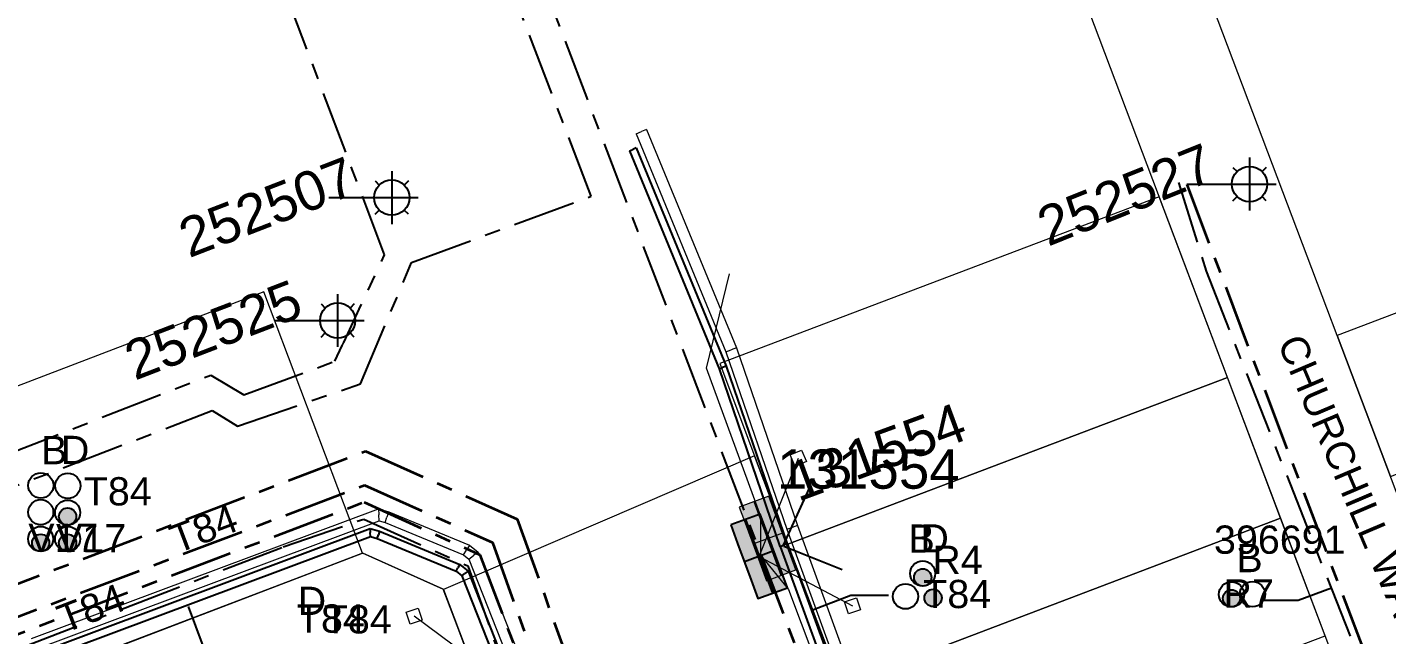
# Model space of a CAD drawing. Header units: metres. Extents: x 0 to 310918, y 0 to 6270107.
# Drawn here: x 310464.8 to 310551.4, y 6269861.2 to 6269900 of the extents above; entities that cross this region are included whole.
import ezdxf
from ezdxf.enums import TextEntityAlignment as Align

# ---------------------------------------------------------------- set-up
doc = ezdxf.new("R2010")
doc.units = ezdxf.units.M
doc.linetypes.add('Cable Exist UG', pattern=[7, 4, -1, 1, -1])
doc.linetypes.add('PHANTOMX2', pattern=[6.6, 3, -0.75, 0.2, -0.75, 0.2, -0.75, 0.2, -0.75])
doc.layers.get('0').update_dxf_attribs({"color": 6})
for name, color, linetype, lineweight in [('_User Miscellaneous1', 30, 'Continuous', 13), ('_User_HV_Exist', 1, 'Continuous', 35), ('_User_LV_Exist', 5, 'Continuous', 35), ('Cadastre Buildings_SP_EXT', 78, 'Continuous', 15), ('Cadastre Developer_SP_EXT', 98, 'Continuous', 15), ('Cadastre Developer_SP_NEW', 92, 'Continuous', 15), ('Cadastre Land Parcels_SP_EXT', 118, 'Continuous', 15), ('Cadastre Roads_SP_EXT', 218, 'Continuous', 15), ('Mains_HV_EXT', 13, 'Continuous', 25), ('Mains_LV_EXT', 163, 'Continuous', 25), ('Mains_LV_SL_EXT', 135, 'Continuous', 25), ('Services_SP_EXT', 42, 'PHANTOMX2', 20)]:
    doc.layers.add(name, color=color, linetype=linetype, lineweight=lineweight)
doc.layers.add('_User Miscellaneous12', color=252, linetype='Continuous', lineweight=13, plot=False, transparency=0.75)
for name, color, linetype in [('Duct_SP_EXT', 30, 'Continuous'), ('SupportsUG_SP_LV_EXT', 7, 'Continuous'), ('Trench_SP_EXT', 7, 'Continuous')]:
    doc.layers.add(name, color=color, linetype=linetype)
doc.layers.add('Features_HIDE', color=1, linetype='Continuous', plot=False)
doc.styles.add('iecARIAL', font='arial.ttf', dxfattribs={"height": 2})
doc.styles.add('SL_LABEL', font='arial.ttf', dxfattribs={"height": 2})
doc.styles.get("Standard").update_dxf_attribs({"font": 'arial.ttf'})

# ---------------------------------------------------------------- blocks, each defined once
blk = doc.blocks.new('PILLAR_EXT')
blk.add_hatch(color=256).paths.add_polyline_path([(-2.5, 1), (-2.5, -1), (2.5, -1), (2.5, 1)])
for p, q in [((0, 1), (0, -1)), ((-2.5, 0), (2.5, 0))]:
    blk.add_line(p, q)
at = {"ltscale": 10}
blk.add_line((2.5, 0), (-2.5, 0), dxfattribs=at)
blk.add_lwpolyline([(-2.5, -1), (-1.25, -1), (1.25, -1), (2.5, -1), (2.5, 1), (-2.5, 1)], close=True)
at = {"width": 0.9, "flags": 8}
blk.add_attdef('ASSET_NUM', text='', height=2, rotation=90, dxfattribs=at).set_placement((-2, 4), align=Align.MIDDLE_LEFT)
for tag, p, flags in [('OWNED_BY', (0, -0.2), 9), ('STATE', (0, -0.4), 9), ('SUPPORT_TYPE', (0, -0.6), 9), ('USAGE', (0, -0.8), 9), ('LEGEND', (0, -1), 9), ('STREETNAME', (0, -1.8), 9), ('LOCATION', (0, -1.2), 9), ('NOTES', (0, -1.4), 9), ('PARENT', (0, -1.6), 9), ('SUBURB', (0, -2), 1)]:
    blk.add_attdef(tag, p, '', height=0.2, dxfattribs=dict(flags=flags))
blk = doc.blocks.new('DUCT_EXT')
blk.add_circle((0, 0.8), 0.8)
at = {"flags": 1}
blk.add_attdef('Z', (0, 0), '', height=0.2, dxfattribs=at)
at = {"flags": 9}
for tag, p in [('DUCT_CODE', (0, 0)), ('XSECT_TYPE', (0, -0.2)), ('STATE', (0, -0.6)), ('FB_REFERENCE', (0, -0.4)), ('NOTES', (0, -0.8))]:
    blk.add_attdef(tag, text='', height=0.2, dxfattribs=at).set_placement(p, align=Align.MIDDLE_LEFT)
blk = doc.blocks.new('SL_LANTERN_EXT')
at = {"flags": 9}
for tag, p in [('LRATECODE', (-7.4, 0)), ('LOUTREACHVOCAB', (-7.2, 0)), ('LOUTREACH', (-7, 0)), ('LANTNUMBER', (-6.6, 0)), ('LNEW', (-6.4, 0)), ('LMASTVOCAB', (-6.2, 0)), ('LMAST', (-6, 0)), ('LLAMPVOCAB', (-5.8, 0)), ('LLAMP', (-5.6, 0)), ('LEXIST', (-5.4, 0)), ('LCHARGE3PERCENT', (-5.2, 0)), ('LCHARGE3', (-5, 0)), ('LCHARGE2PERCENT', (-4.8, 0)), ('LCHARGE2', (-4.6, 0)), ('LCHARGE1PERCENT', (-4.4, 0)), ('LCHARGE1', (-4.2, 0)), ('LCATEGORY', (-4, 0)), ('LBRACKETVOCAB', (-3.8, 0)), ('LBRACKET', (-3.6, 0)), ('LKINGHEIGHT', (-3.4, 0)), ('CREPLACE', (-3.2, 0)), ('CREMOVE', (-3, 0)), ('CNUMBER', (-2.8, 0)), ('CNEW', (-2.6, 0)), ('CEXIST', (-2.4, 0)), ('USAGE', (-2.2, 0)), ('STATE', (-2, 0)), ('OWNED_BY', (-1.8, 0)), ('ORIENTATION', (-1.6, 0)), ('OPERATING_VOLTAGE', (-1.4, 0)), ('NO_PHASES', (-1.2, 0)), ('LANTERN_TYPE', (-1, 0)), ('LANTERN_PURPOSE', (-0.8, 0)), ('CONTROL_TYPE', (-0.6, 0)), ('CONSTRUCTED_VOLTAGE', (-0.4, 0))]:
    blk.add_attdef(tag, text='', height=0.001, rotation=270, dxfattribs=at).set_placement(p, align=Align.MIDDLE_LEFT)
at = {"style": 'SL_LABEL', "flags": 9}
blk.add_attdef('STREET_CODE', text='', height=0.001, rotation=270, dxfattribs=at).set_placement((0.001, 0), align=Align.MIDDLE_LEFT)
at = {"flags": 1}
blk.add_attdef('Z', (0, 0), '', height=0.001, rotation=270, dxfattribs=at)
at = {"width": 0.9}
blk.add_attdef('LNUMBER', text='', height=1, dxfattribs=at).set_placement((7, -1), align=Align.MIDDLE_LEFT)
at = {"flags": 9}
for tag, p in [('LREMOVE', (0, -7.6)), ('LREPLACE', (0, -7.8)), ('LTYPE', (0, -8)), ('LTYPEVOCAB', (0, -8.2)), ('LEGEND', (0, -8.4)), ('SUBURB', (0, -8.6)), ('STREETNAME', (0, -8.8)), ('LOCATION', (0, -9)), ('NOTES', (0, -9.2)), ('MAINTAINED_BY', (0, -9.863))]:
    blk.add_attdef(tag, text='', height=0.001, dxfattribs=at).set_placement(p, align=Align.MIDDLE_LEFT)
blk.add_attdef('OPERATED_BY', (0, -9.607), '', height=0.001, dxfattribs=at)
at = {"layer": 'Features_HIDE', "width": 0.9}
blk.add_attdef('ASSET_NUM', text='', height=1, dxfattribs=at).set_placement((7, 1), align=Align.MIDDLE_LEFT)
at = {"transparency": 33554651}
blk.add_wipeout([(5.688, 0), (5.061, -1.061), (4, -1.688), (2.939, -1.061), (2.313, 0), (2.939, 1.061), (4, 1.687), (5.061, 1.061)], dxfattribs=at)
for p, q in [((2.939, 1.061), (3.205, 0.795)), ((4, 1.687), (4, 0)), ((5.061, 1.061), (4.795, 0.795)), ((0, 0), (4, 0)), ((2.939, -1.061), (3.205, -0.795)), ((4, 0), (5.688, 0)), ((4, 0), (4, -1.688)), ((5.061, -1.061), (4.795, -0.795))]:
    blk.add_line(p, q)
blk.add_circle((4, 0), 1.125)
blk = doc.blocks.new('CCP_EXT')
at = {"flags": 9}
for tag, p in [('STATE', (0, -1.8)), ('USAGE', (0, -1.2)), ('LEGEND', (0, -1.4)), ('LIFE_SUPPORT', (0, -1.6)), ('NOTES', (0, -2))]:
    blk.add_attdef(tag, text='', height=0.2, dxfattribs=at).set_placement(p, align=Align.MIDDLE_LEFT)
at = {"transparency": 33554651}
blk.add_wipeout([(0, 0.566), (0.566, 0), (0, -0.566), (-0.566, 0)], dxfattribs=at)
blk.add_lwpolyline([(-0.566, 0), (0, 0.566), (0.566, 0), (0, -0.566), (-0.566, 0)])
at = {"flags": 1}
blk.add_attdef('Z', (0, 0), '', height=0.2, dxfattribs=at)
at = {"flags": 9}
for tag, p in [('CCP_TYPE', (0, 0)), ('OPERATING_VOLTAGE', (0, -0.6)), ('ORIENTATION', (0, -0.8)), ('CONSTRUCTED_VOLTAGE', (0, -0.2)), ('NO_PHASES', (0, -0.4)), ('OWNED_BY', (0, -1))]:
    blk.add_attdef(tag, text='', height=0.2, dxfattribs=at).set_placement(p, align=Align.MIDDLE_LEFT)
blk = doc.blocks.new('CABLE_LARGE_EXT')
h = blk.add_hatch(color=256)
edge = h.paths.add_edge_path()
edge.add_arc((0, 0.55), 0.55, 0, 360)
blk.add_circle((0, 0.55), 0.55)
at = {"flags": 1}
blk.add_attdef('Z', (0, 0), '', height=0.2, dxfattribs=at)
at = {"flags": 9}
for tag, p in [('COND_CODE', (0, 0)), ('XSECT_SIZE', (0, -0.6)), ('STATE', (0, -0.4)), ('FB_REFERENCE', (0, -0.2)), ('NOTES', (0, -0.8))]:
    blk.add_attdef(tag, text='', height=0.2, dxfattribs=at).set_placement(p, align=Align.MIDDLE_LEFT)

msp = doc.modelspace()

# ---------------------------------------------------------------- linework, layer by layer
at = {"layer": '_User Miscellaneous1'}
for p, q in [((310504.261, 6269893.444), (310503.928, 6269893.307)), ((310504.261, 6269893.444), (310509.987, 6269879.53)), ((310503.595, 6269893.17), (310503.928, 6269893.307)), ((310503.595, 6269893.17), (310509.313, 6269879.276)), ((310509.987, 6269879.53), (310509.65, 6269879.403)), ((310509.313, 6269879.276), (310509.65, 6269879.403)), ((310465.065, 6269861.006), (310487.174, 6269869.268)), ((310487.174, 6269869.268), (310487.827, 6269869.088)), ((310487.174, 6269869.268), (310487.19, 6269868.89)), ((310487.827, 6269869.088), (310487.71, 6269868.746)), ((310487.827, 6269869.088), (310492.967, 6269866.963)), ((310465.324, 6269860.334), (310487.207, 6269868.512)), ((310487.207, 6269868.512), (310487.19, 6269868.89)), ((310487.207, 6269868.512), (310487.593, 6269868.405)), ((310487.593, 6269868.405), (310487.71, 6269868.746)), ((310487.593, 6269868.405), (310492.598, 6269866.336)), ((310513.872, 6269868.216), (310513.534, 6269868.092)), ((310513.875, 6269868.209), (310513.534, 6269868.092)), ((310513.194, 6269867.975), (310513.534, 6269868.092)), ((310513.196, 6269867.968), (310513.534, 6269868.092)), ((310492.598, 6269866.336), (310492.782, 6269866.649)), ((310492.967, 6269866.963), (310492.782, 6269866.649)), ((310492.967, 6269866.963), (310493.53, 6269866.512)), ((310493.53, 6269866.512), (310493.231, 6269866.291)), ((310493.53, 6269866.512), (310499.553, 6269851.269)), ((310492.598, 6269866.336), (310492.931, 6269866.07)), ((310492.931, 6269866.07), (310493.231, 6269866.291)), ((310492.931, 6269866.07), (310498.883, 6269851.004))]:
    msp.add_line(p, q, dxfattribs=at)
at = {"layer": '_User Miscellaneous12'}
msp.add_lwpolyline([(310511.545, 6269866.185), (310511.535, 6269868.783), (310511.535, 6269868.783), (310508.089, 6269878.237), (310509.555, 6269884.249)], dxfattribs=at)
at = {"layer": 'Cadastre Developer_SP_NEW', "linetype": 'Continuous'}
msp.add_lwpolyline([(310579.8, 6269882.358), (310576.48, 6269891.041), (310548.279, 6269880.308), (310551.673, 6269871.332), (310579.8, 6269882.358)], close=True, dxfattribs=at)
at = {"layer": 'Cadastre Land Parcels_SP_EXT', "linetype": 'Continuous'}
for points in [[(310579.8, 6269882.358), (310576.48, 6269891.041), (310548.279, 6269880.308), (310551.673, 6269871.332), (310579.8, 6269882.358)], [(310541.275, 6269877.65), (310536.924, 6269889.158), (310508.921, 6269878.529), (310511.146, 6269872.642), (310513.272, 6269867.02), (310541.275, 6269877.65)], [(310544.67, 6269868.671), (310541.275, 6269877.65), (310513.272, 6269867.02), (310516.666, 6269858.043), (310544.67, 6269868.671)], [(310547.501, 6269861.185), (310544.67, 6269868.671), (310516.666, 6269858.043), (310519.496, 6269850.558), (310547.501, 6269861.185)]]:
    msp.add_lwpolyline(points, close=True, dxfattribs=at)
at = {"layer": 'Duct_SP_EXT'}
for p, q in [((310503.161, 6269892.083), (310503.383, 6269892.174)), ((310503.161, 6269892.083), (310508.881, 6269878.186)), ((310503.605, 6269892.266), (310503.383, 6269892.174)), ((310503.605, 6269892.266), (310509.33, 6269878.355)), ((310508.881, 6269878.186), (310509.105, 6269878.27)), ((310508.881, 6269878.186), (310512.762, 6269866.881)), ((310509.33, 6269878.355), (310509.105, 6269878.27)), ((310464.563, 6269859.762), (310486.634, 6269868.009)), ((310464.736, 6269859.314), (310486.657, 6269867.505)), ((310486.634, 6269868.009), (310487.243, 6269867.841)), ((310486.634, 6269868.009), (310486.646, 6269867.757)), ((310486.657, 6269867.505), (310486.646, 6269867.757)), ((310486.657, 6269867.505), (310487.087, 6269867.386)), ((310487.087, 6269867.386), (310487.165, 6269867.614)), ((310487.087, 6269867.386), (310492.114, 6269865.308)), ((310487.243, 6269867.841), (310487.165, 6269867.614)), ((310487.243, 6269867.841), (310492.361, 6269865.726)), ((310512.762, 6269866.881), (310512.989, 6269866.959)), ((310512.764, 6269866.877), (310512.989, 6269866.959)), ((310513.215, 6269867.042), (310512.989, 6269866.959)), ((310513.216, 6269867.037), (310512.989, 6269866.959)), ((310492.361, 6269865.726), (310492.238, 6269865.517)), ((310492.361, 6269865.726), (310492.886, 6269865.306)), ((310492.114, 6269865.308), (310492.238, 6269865.517)), ((310492.114, 6269865.308), (310492.486, 6269865.011)), ((310492.486, 6269865.011), (310492.686, 6269865.158)), ((310492.486, 6269865.011), (310498.45, 6269849.916)), ((310492.886, 6269865.306), (310492.686, 6269865.158)), ((310492.886, 6269865.306), (310498.897, 6269850.092))]:
    msp.add_line(p, q, dxfattribs=at)
for points in [[(310543.548, 6269863.456), (310545.78, 6269863.452), (310547.903, 6269864.239)], [(310478.4, 6269859.124), (310476.531, 6269859.124), (310475.058, 6269863.052)], [(310519.684, 6269863.748), (310517.268, 6269863.748), (310514.892, 6269862.839)]]:
    msp.add_lwpolyline(points, dxfattribs=at)
at = {"layer": 'Mains_LV_EXT', "linetype": 'Cable Exist UG'}
msp.add_lwpolyline([(310494.071, 6269912.156), (310511.51, 6269866.446)], dxfattribs=at)
at = {"layer": 'Trench_SP_EXT', "linetype": 'Cable Exist UG'}
for points in [[(310512.989, 6269866.959), (310514.858, 6269871.05)], [(310513.012, 6269866.9), (310517.042, 6269865.29)]]:
    msp.add_lwpolyline(points, dxfattribs=at)

# ---------------------------------------------------------------- block references
at = {"layer": 'Duct_SP_EXT'}
for name, p, rotation in [('DUCT_EXT', (310465.649, 6269869.958), 359.9726450913412), ('DUCT_EXT', (310467.372, 6269869.941), 359.9726450913412), ('DUCT_EXT', (310465.648, 6269868.257), 359.9726450913412), ('DUCT_EXT', (310467.36, 6269868.234), 359.9726450913412), ('DUCT_EXT', (310465.642, 6269866.555), 359.9726450913412), ('DUCT_EXT', (310467.359, 6269866.554), 359.9726450913412), ('DUCT_EXT', (310521.861, 6269864.351), 0.3462019842152982), ('CABLE_LARGE_EXT', (310521.861, 6269864.351), 359.9285850176555), ('DUCT_EXT', (310520.764, 6269862.892), 0.199636161198953), ('CABLE_LARGE_EXT', (310522.521, 6269863.048), 0.199636161198953)]:
    msp.add_blockref(name, p, dxfattribs=dict(at, rotation=rotation))
for name, p in [('CABLE_LARGE_EXT', (310467.36, 6269868.234)), ('CABLE_LARGE_EXT', (310465.642, 6269866.554)), ('CABLE_LARGE_EXT', (310467.359, 6269866.554)), ('DUCT_EXT', (310541.54, 6269863.021)), ('CABLE_LARGE_EXT', (310541.54, 6269863.02)), ('DUCT_EXT', (310542.877, 6269863.037))]:
    msp.add_blockref(name, p, dxfattribs=at)
at = {"layer": 'Features_HIDE'}
ref = msp.add_blockref('SL_LANTERN_EXT', (310484.018, 6269889.105), dxfattribs=at)
ref.add_attrib('ASSET_NUM', '252507', dxfattribs={"layer": '0', "height": 2.5, "rotation": 21.14114, "style": 'iecARIAL'}).set_placement((310485.518, 6269890.605), align=Align.MIDDLE_RIGHT)
ref = msp.add_blockref('SL_LANTERN_EXT', (310480.571, 6269881.273), dxfattribs=at)
ref.add_attrib('ASSET_NUM', '252525', dxfattribs={"layer": '0', "height": 2.5, "rotation": 20.99205, "style": 'iecARIAL'}).set_placement((310482.071, 6269882.773), align=Align.MIDDLE_RIGHT)
at = {"layer": 'Services_SP_EXT', "rotation": 332.872159061356}
msp.add_blockref('CCP_EXT', (310489.447, 6269862.43), dxfattribs=at)
at = {"layer": 'SupportsUG_SP_LV_EXT'}
ref = msp.add_blockref('PILLAR_EXT', (310511.43, 6269866.246), dxfattribs=dict(at, rotation=290.32578119085))
ref.add_attrib('ASSET_NUM', '131554', dxfattribs={"layer": '0', "height": 2.5, "style": 'iecARIAL'}).set_placement((310512.568, 6269871.804), align=Align.MIDDLE_LEFT)

# ---------------------------------------------------------------- texts
at = {"layer": 'Cadastre Roads_SP_EXT'}
msp.add_text('CHURCHILL WAY', height=1.8, rotation=293.04642, dxfattribs=at).set_placement((310544.442, 6269879.865))
at = {"layer": 'Duct_SP_EXT'}
for s, p in [('B', (310465.672, 6269872.111)), ('D', (310466.93, 6269872.127)), ('T84', (310468.389, 6269869.489)), ('V17', (310464.852, 6269866.531)), ('V17', (310466.621, 6269866.499)), ('B', (310520.951, 6269866.475)), ('D', (310521.71, 6269866.492)), ('396691', (310540.422, 6269866.41)), ('R4', (310522.468, 6269865.126)), ('B', (310541.849, 6269865.236)), ('T84', (310521.892, 6269862.946)), ('R7', (310541.028, 6269862.981)), ('D', (310482.02, 6269862.512)), ('T84', (310481.972, 6269861.385)), ('T84', (310483.688, 6269861.333))]:
    msp.add_text(s, height=1.8, dxfattribs=at).set_placement(p)
at = {"layer": 'Mains_LV_EXT'}
for rotation, p in [(20.83476, (310474.325, 6269866.4)), (21.05552, (310467.152, 6269861.326))]:
    msp.add_text('T84', height=1.8, rotation=rotation, dxfattribs=at).set_placement(p)

# ---------------------------------------------------------------- next in the draw order: linework, layer by layer
at = {"layer": '_User Miscellaneous12'}
msp.add_lwpolyline([(310498.898, 6269849.577), (310497.077, 6269851.588), (310497.077, 6269851.588), (310494.421, 6269858.733), (310489.447, 6269862.43)], dxfattribs=at)
at = {"layer": '_User_LV_Exist', "linetype": 'Cable Exist UG'}
msp.add_lwpolyline([(310456.713, 6269877.082), (310456.646, 6269875.21), (310461.638, 6269861.429), (310461.638, 6269861.429), (310486.29, 6269870.782), (310494.437, 6269867.132), (310497.096, 6269859.686), (310499.715, 6269853.075), (310498.894, 6269849.568)], dxfattribs=at)
at = {"layer": 'Cadastre Buildings_SP_EXT', "linetype": 'Continuous'}
msp.add_lwpolyline([(310497.062, 6269848.912), (310491.307, 6269864.133), (310486.162, 6269866.446), (310461.929, 6269857.174), (310469.157, 6269838.259), (310497.062, 6269848.912)], close=True, dxfattribs=at)
at = {"layer": 'Cadastre Developer_SP_EXT'}
msp.add_lwpolyline([(310493.461, 6269858.476), (310491.292, 6269864.158), (310486.171, 6269866.454), (310461.964, 6269857.23), (310465.541, 6269847.965), (310493.461, 6269858.476)], close=True, dxfattribs=at)
at = {"layer": 'Cadastre Developer_SP_NEW'}
msp.add_lwpolyline([(310493.461, 6269858.476), (310491.292, 6269864.158), (310486.171, 6269866.454), (310461.964, 6269857.23), (310465.541, 6269847.965), (310493.461, 6269858.476)], close=True, dxfattribs=at)
at = {"layer": 'Cadastre Roads_SP_EXT', "linetype": 'Continuous'}
msp.add_lwpolyline([(310486.162, 6269866.446), (310479.867, 6269883.098), (310180.172, 6269768.419), (310186.465, 6269751.771), (310486.162, 6269866.446)], close=True, dxfattribs=at)
at = {"layer": 'Mains_LV_EXT', "linetype": 'Cable Exist UG'}
for points in [[(310456.713, 6269877.082), (310458.048, 6269875.677), (310460.54, 6269869.385), (310460.54, 6269869.385), (310476.582, 6269875.531), (310478.193, 6269874.544), (310478.193, 6269874.544), (310486.029, 6269877.235), (310489.281, 6269884.974), (310500.732, 6269889.19), (310500.732, 6269889.19), (310493.175, 6269908.917), (310494.083, 6269912.147)], [(310442.996, 6269867.016), (310446.421, 6269866.186), (310446.421, 6269866.186), (310456.499, 6269870.043), (310456.499, 6269870.043), (310476.489, 6269877.792), (310478.596, 6269876.526), (310478.596, 6269876.526), (310484.4, 6269878.682), (310487.556, 6269885.454), (310487.556, 6269885.454), (310481.414, 6269901.726), (310478.355, 6269904.085)], [(310456.713, 6269877.082), (310456.646, 6269875.21), (310461.638, 6269861.429), (310461.638, 6269861.429), (310486.29, 6269870.782), (310494.437, 6269867.132), (310497.096, 6269859.686), (310499.715, 6269853.075), (310498.894, 6269849.568)], [(310438.086, 6269850.292), (310481.093, 6269866.849), (310481.093, 6269866.849), (310486.231, 6269868.618), (310492.864, 6269865.644), (310495.228, 6269858.972), (310498.873, 6269849.605)]]:
    msp.add_lwpolyline(points, dxfattribs=at)

# ---------------------------------------------------------------- next in the draw order: block references
at = {"layer": 'Features_HIDE'}
ref = msp.add_blockref('SL_LANTERN_EXT', (310538.69, 6269889.965), dxfattribs=at)
ref.add_attrib('ASSET_NUM', '252527', dxfattribs={"layer": '0', "height": 2.5, "rotation": 21.84912, "style": 'iecARIAL'}).set_placement((310540.19, 6269891.465), align=Align.MIDDLE_RIGHT)
at = {"layer": 'Services_SP_EXT'}
for p, rotation in [((310513.933, 6269872.494), 248.3257809705282), ((310517.383, 6269863.092), 152.3257811491447)]:
    msp.add_blockref('CCP_EXT', p, dxfattribs=dict(at, rotation=rotation))

# ---------------------------------------------------------------- next in the draw order: linework, layer by layer
at = {"layer": '_User Miscellaneous1'}
for p, q in [((310509.987, 6269879.53), (310513.875, 6269868.209)), ((310509.313, 6269879.276), (310513.194, 6269867.975)), ((310513.872, 6269868.216), (310520.566, 6269849.9)), ((310513.196, 6269867.968), (310519.89, 6269849.651))]:
    msp.add_line(p, q, dxfattribs=at)
at = {"layer": '_User Miscellaneous12'}
for points in [[(310511.43, 6269866.246), (310513.933, 6269872.494)], [(310511.43, 6269866.246), (310517.383, 6269863.092)], [(310511.545, 6269866.307), (310513.303, 6269864.136), (310513.303, 6269864.136), (310515.792, 6269857.533), (310520.834, 6269854.103)]]:
    msp.add_lwpolyline(points, dxfattribs=at)
at = {"layer": '_User_HV_Exist', "color": 1, "linetype": 'Cable Exist UG'}
for points in [[(310458.325, 6269872.844), (310461.811, 6269863.6), (310461.811, 6269863.6), (310486.349, 6269872.947), (310496.009, 6269868.62), (310498.965, 6269860.399), (310509.726, 6269832.247), (310509.726, 6269832.247), (310513.213, 6269822.852), (310515.882, 6269816.123), (310513.205, 6269809.123), (310513.205, 6269809.123), (310536.268, 6269817.692), (310571.866, 6269831.294), (310571.866, 6269831.294), (310593.018, 6269839.393), (310594.995, 6269843.677), (310612.735, 6269850.256), (310612.735, 6269850.256), (310609.935, 6269857.559), (310605.999, 6269867.824), (310602.42, 6269877.156), (310598.838, 6269886.498), (310593.95, 6269899.038)], [(310249.431, 6269779.226), (310460.892, 6269860.032), (310486.26, 6269869.7), (310493.642, 6269866.345), (310493.642, 6269866.345), (310510.41, 6269821.782), (310513.053, 6269815.178), (310510.767, 6269809.534), (310512.542, 6269805.672), (310512.542, 6269805.672), (310537.367, 6269814.933), (310573.262, 6269828.66)]]:
    msp.add_lwpolyline(points, dxfattribs=at)
at = {"layer": '_User_LV_Exist', "color": 4, "linetype": 'Cable Exist UG'}
msp.add_lwpolyline([(310555.045, 6269846.931), (310538.69, 6269889.965)], dxfattribs=at)
at = {"layer": '_User_LV_Exist', "linetype": 'Cable Exist UG'}
msp.add_lwpolyline([(310511.544, 6269866.348), (310523.402, 6269835.008)], dxfattribs=at)
at = {"layer": 'Cadastre Developer_SP_NEW', "linetype": 'Continuous'}
for points in [[(310541.275, 6269877.65), (310536.924, 6269889.158), (310508.921, 6269878.529), (310511.146, 6269872.642), (310513.272, 6269867.02), (310541.275, 6269877.65)], [(310544.67, 6269868.671), (310541.275, 6269877.65), (310513.272, 6269867.02), (310516.666, 6269858.043), (310544.67, 6269868.671)], [(310547.501, 6269861.185), (310544.67, 6269868.671), (310516.666, 6269858.043), (310519.496, 6269850.558), (310547.501, 6269861.185)]]:
    msp.add_lwpolyline(points, close=True, dxfattribs=at)
at = {"layer": 'Cadastre Roads_SP_EXT', "linetype": 'Continuous'}
for points in [[(310564.986, 6269836.112), (310530.897, 6269926.287), (310523.899, 6269923.61), (310557.992, 6269833.436), (310564.986, 6269836.112)], [(310530.016, 6269822.732), (310511.146, 6269872.642), (310491.307, 6269864.133), (310509.874, 6269815.025), (310530.016, 6269822.732)]]:
    msp.add_lwpolyline(points, close=True, dxfattribs=at)
at = {"layer": 'Duct_SP_EXT'}
for p, q in [((310509.33, 6269878.355), (310513.216, 6269867.037)), ((310512.764, 6269866.877), (310519.458, 6269848.56)), ((310513.215, 6269867.042), (310519.909, 6269848.726))]:
    msp.add_line(p, q, dxfattribs=at)
at = {"layer": 'Mains_HV_EXT', "color": 1, "linetype": 'Cable Exist UG'}
for points in [[(310458.325, 6269872.844), (310461.811, 6269863.6), (310461.811, 6269863.6), (310486.349, 6269872.947), (310496.009, 6269868.62), (310498.965, 6269860.399), (310509.726, 6269832.247), (310509.726, 6269832.247), (310513.213, 6269822.852), (310515.882, 6269816.123), (310513.205, 6269809.123), (310513.205, 6269809.123), (310536.268, 6269817.692), (310571.866, 6269831.294), (310571.866, 6269831.294), (310593.018, 6269839.393), (310594.995, 6269843.677), (310612.735, 6269850.256), (310612.735, 6269850.256), (310609.935, 6269857.559), (310605.999, 6269867.824), (310602.42, 6269877.156), (310598.838, 6269886.498), (310593.95, 6269899.038)], [(310249.431, 6269779.226), (310460.892, 6269860.032), (310486.26, 6269869.7), (310493.642, 6269866.345), (310493.642, 6269866.345), (310510.41, 6269821.782), (310513.053, 6269815.178), (310510.767, 6269809.534), (310512.542, 6269805.672), (310512.542, 6269805.672), (310537.367, 6269814.933), (310573.262, 6269828.66)]]:
    msp.add_lwpolyline(points, dxfattribs=at)
at = {"layer": 'Mains_LV_EXT', "linetype": 'Cable Exist UG'}
msp.add_lwpolyline([(310511.544, 6269866.348), (310523.402, 6269835.008)], dxfattribs=at)
at = {"layer": 'Mains_LV_SL_EXT', "linetype": 'Cable Exist UG'}
msp.add_lwpolyline([(310555.045, 6269846.931), (310538.69, 6269889.965)], dxfattribs=at)
at = {"layer": 'Trench_SP_EXT', "linetype": 'Cable Exist UG'}
msp.add_lwpolyline([(310538.152, 6269890.073), (310539.918, 6269884.409), (310554.77, 6269846.788)], dxfattribs=at)

# ---------------------------------------------------------------- next in the draw order: block references
at = {"layer": '_User Miscellaneous1'}
ref = msp.add_blockref('PILLAR_EXT', (310511.975, 6269867.378), dxfattribs=dict(at, rotation=290.32578119085))
ref.add_attrib('ASSET_NUM', '131554', dxfattribs={"layer": '0', "height": 2.5, "rotation": 20.28681, "style": 'iecARIAL'}).set_placement((310513.475, 6269870.878), align=Align.MIDDLE_LEFT)

doc.saveas('drawing.dxf')
